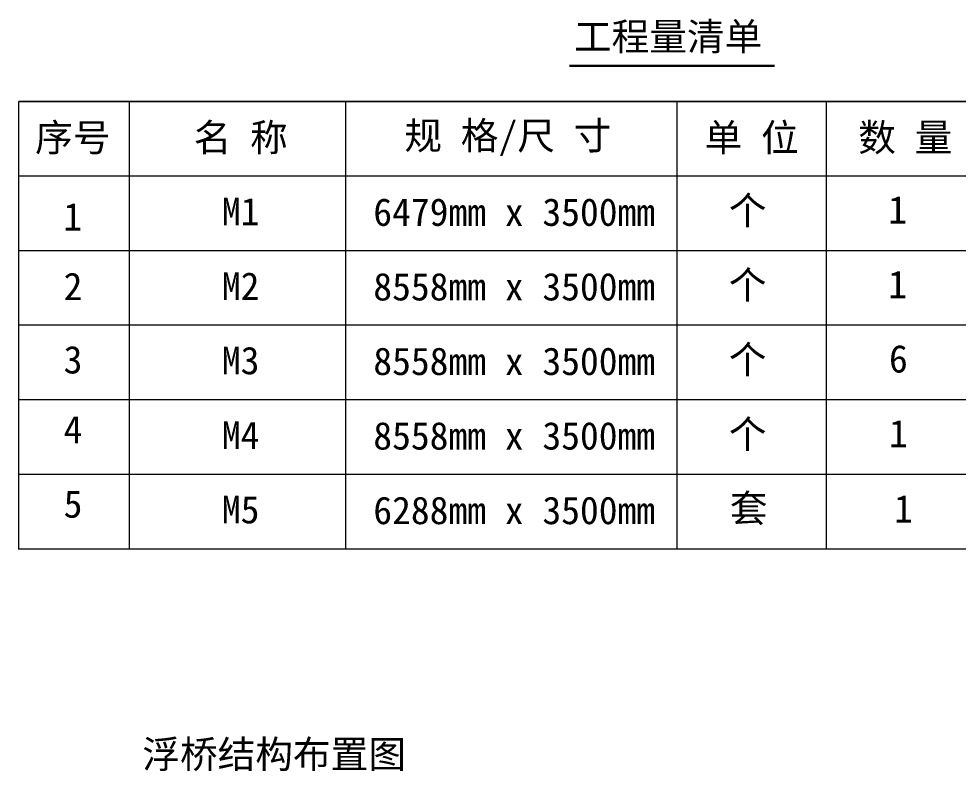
# Model space of a CAD drawing. Header units: millimetres. Extents: x 11827 to 862553, y 15071 to 134256.
# Drawn here: x 408504 to 439118, y 15071 to 39597 of the extents above; entities that cross this region are included whole.
import ezdxf
from ezdxf.enums import TextEntityAlignment as Align

# ---------------------------------------------------------------- set-up
doc = ezdxf.new("R2010")
doc.units = ezdxf.units.MM
doc.layers.add('文本', color=3, linetype='Continuous', lineweight=13)
doc.styles.add('宋体', font='')
doc.styles.get('宋体').set_extended_font_data('SimSun')

msp = doc.modelspace()

# ---------------------------------------------------------------- linework, layer by layer
at = {"layer": '文本'}
for p, q in [((453174, 36897.2), (408504.22, 36897.2)), ((412103.8, 36897.2), (412103.8, 22299.05)), ((419153.44, 36897.2), (419153.44, 22299.05)), ((429953.79, 36897.2), (429953.79, 22314.12)), ((434813.76, 36897.2), (434813.76, 22314.12)), ((453174, 34466.69), (408504.22, 34466.69)), ((412103.8, 32036.17), (408504.22, 32036.17)), ((453174, 32036.17), (412103.8, 32036.17)), ((412103.8, 29605.66), (408504.22, 29605.66)), ((453174, 29605.66), (412103.8, 29605.66)), ((412103.8, 27175.15), (408504.22, 27175.15)), ((453174, 27175.15), (412103.8, 27175.15)), ((453174, 24744.63), (408504.22, 24744.63)), ((453174, 22314.12), (408504.22, 22314.12))]:
    msp.add_line(p, q, dxfattribs=at)
at = {"layer": '文本', "const_width": 81}
msp.add_lwpolyline([(426446.44, 38061.97), (433135.86, 38061.97)], dxfattribs=at)
at = {"layer": '文本'}
msp.add_lwpolyline([(408504.22, 22299.05), (408504.22, 36897.2), (453174, 36897.2), (453174, 22314.12)], dxfattribs=at)

# ---------------------------------------------------------------- texts
at = {"layer": '文本', "style": '宋体'}
for s, p in [('工程量清单', (426595.56, 39015.98)), ('浮桥结构布置图', (412529.88, 15625.84))]:
    msp.add_text(s, height=900, dxfattribs=at).set_placement(p, align=Align.MIDDLE_LEFT)
for s, p in [('序号', (410264.68, 35745)), ('名 称', (415736.6, 35745)), ('规 格/尺 寸', (424443.14, 35745)), ('单 位', (432386.96, 35745)), ('数 量', (437394.65, 35745)), ('M1', (415734.8, 33314.71)), ('6479mm x 3500mm', (424649.46, 33289.39)), ('个', (432255.8, 33369.38)), ('1', (437143.88, 33369.38)), ('1', (410262.88, 33143.46)), ('2', (410272.3, 30875.97)), ('M2', (415734.8, 30884.2)), ('8558mm x 3500mm', (424649.46, 30858.88)), ('个', (432255.8, 30938.87)), ('1', (437143.88, 30938.87)), ('3', (410272.3, 28478.69)), ('M3', (415734.8, 28453.68)), ('8558mm x 3500mm', (424649.46, 28428.37)), ('个', (432255.8, 28508.36)), ('个', (432255.8, 28508.36)), ('6', (437169.34, 28508.36)), ('个', (432255.8, 26077.85)), ('个', (432255.8, 26077.85)), ('4', (410272.3, 26207.43)), ('M4', (415734.8, 26023.17)), ('8558mm x 3500mm', (424649.46, 25997.85)), ('1', (437169.34, 26077.85)), ('5', (410272.3, 23776.92)), ('套', (432289.92, 23659.25)), ('M5', (415734.8, 23592.66)), ('6288mm x 3500mm', (424649.46, 23567.34)), ('1', (437335.11, 23626.17))]:
    msp.add_text(s, height=900, dxfattribs=at).set_placement(p, align=Align.MIDDLE)

doc.saveas('drawing.dxf')
